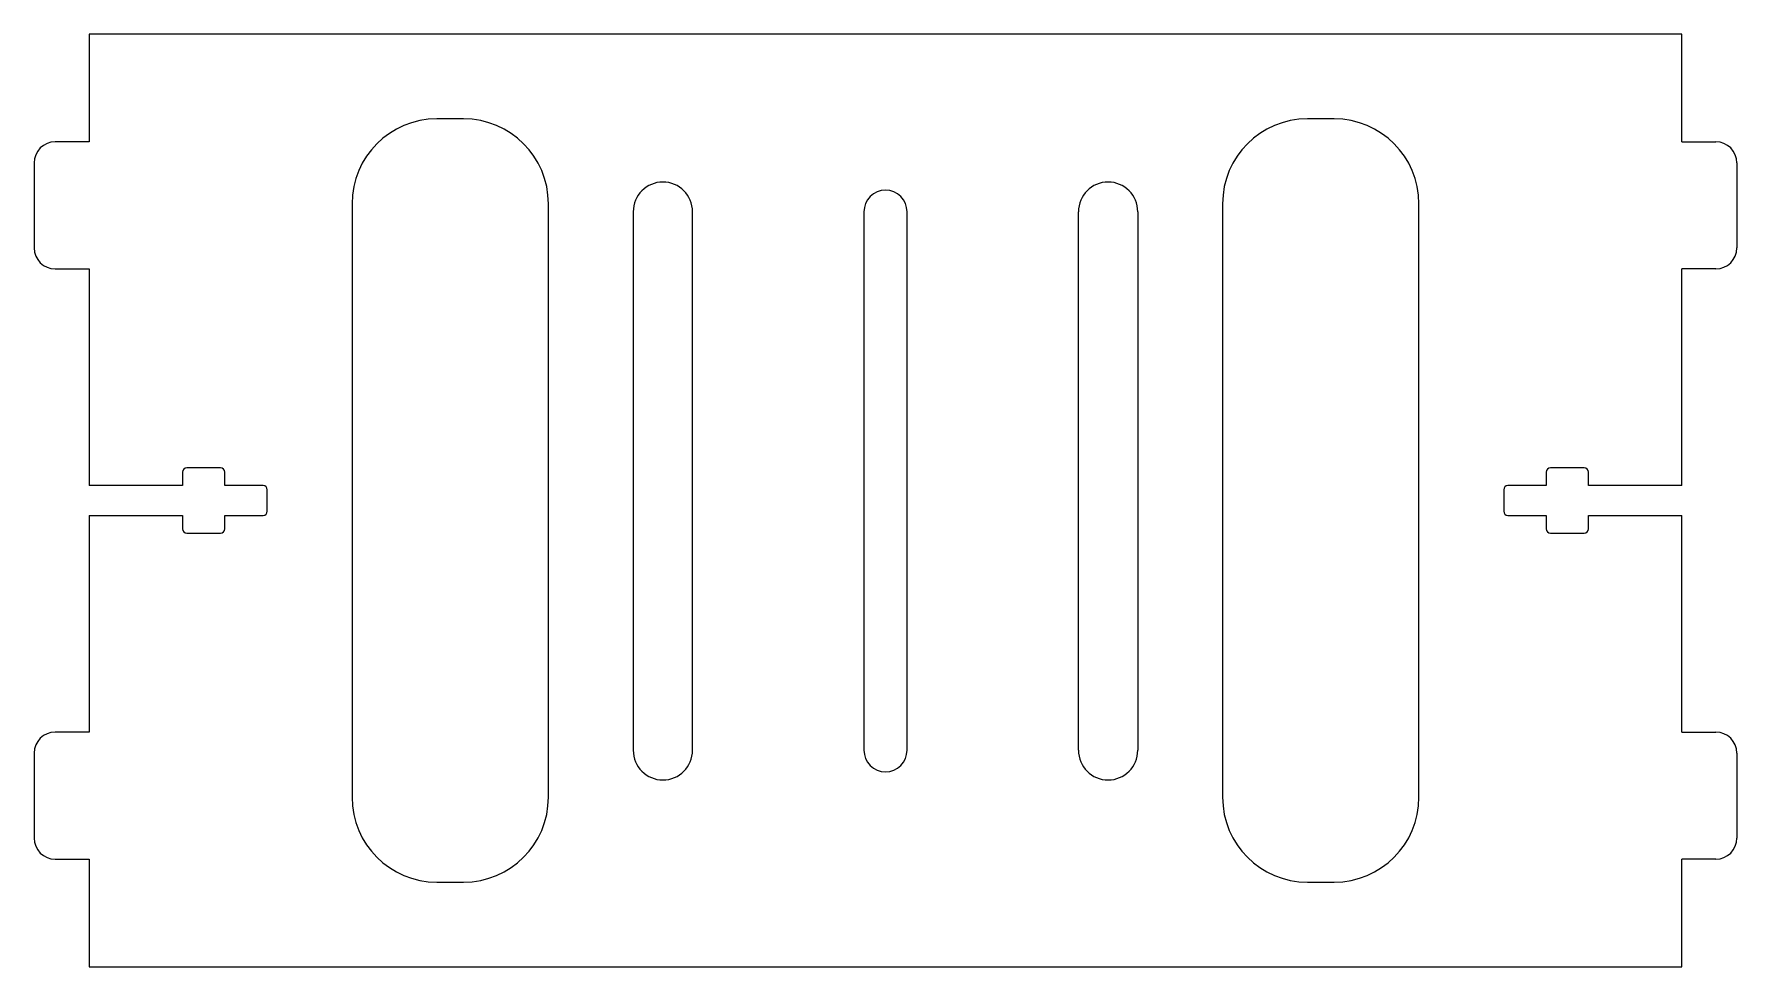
# Model space of a CAD drawing. Header units: millimetres. Extents: x -100 to 100, y -55 to 55.
import ezdxf

# ---------------------------------------------------------------- set-up
doc = ezdxf.new("R2010")
doc.units = ezdxf.units.MM

msp = doc.modelspace()

# ---------------------------------------------------------------- linework, layer by layer
at = {"color": 7, "linetype": 'Continuous', "lineweight": 15}
for p, q in [((93.9, 55), (-93.9, 55)), ((-93.9, 55), (-93.9, 42.3)), ((93.9, 42.3), (93.9, 55)), ((-49.75, 45), (-52.9, 45)), ((52.9, 45), (49.75, 45)), ((-93.9, 42.3), (-97.9, 42.3)), ((93.9, 42.3), (97.9, 42.3)), ((-100.4, 39.8), (-100.4, 29.8)), ((100.4, 39.8), (100.4, 29.8)), ((-62.9, 35), (-62.9, -35)), ((-39.75, -35), (-39.75, 35)), ((39.75, 35), (39.75, -35)), ((62.9, -35), (62.9, 35)), ((-29.75, 34.05), (-29.75, -29.45)), ((-22.75, -29.45), (-22.75, 34.05)), ((-2.54, 34.05), (-2.54, -29.45)), ((2.54, -29.45), (2.54, 34.05)), ((22.75, -29.45), (22.75, 34.05)), ((29.75, 34.05), (29.75, -29.45)), ((-97.9, 27.3), (-93.9, 27.3)), ((-93.9, 27.3), (-93.9, 1.775)), ((97.9, 27.3), (93.9, 27.3)), ((93.9, 1.775), (93.9, 27.3)), ((-82.9, 3.36), (-82.9, 1.775)), ((-78.4, 3.86), (-82.4, 3.86)), ((-77.9, 1.775), (-77.9, 3.36)), ((77.9, 3.36), (77.9, 1.775)), ((82.4, 3.86), (78.4, 3.86)), ((82.9, 1.775), (82.9, 3.36)), ((-82.9, 1.775), (-93.9, 1.775)), ((-73.4, 1.775), (-77.9, 1.775)), ((-72.9, -1.275), (-72.9, 1.275)), ((72.9, 1.275), (72.9, -1.275)), ((77.9, 1.775), (73.4, 1.775)), ((93.9, 1.775), (82.9, 1.775)), ((-93.9, -1.775), (-93.9, -27.3)), ((-93.9, -1.775), (-82.9, -1.775)), ((-82.9, -1.775), (-82.9, -3.36)), ((-77.9, -3.36), (-77.9, -1.775)), ((-77.9, -1.775), (-73.4, -1.775)), ((73.4, -1.775), (77.9, -1.775)), ((77.9, -1.775), (77.9, -3.36)), ((82.9, -3.36), (82.9, -1.775)), ((82.9, -1.775), (93.9, -1.775)), ((93.9, -27.3), (93.9, -1.775)), ((-82.4, -3.86), (-78.4, -3.86)), ((78.4, -3.86), (82.4, -3.86)), ((-93.9, -27.3), (-97.9, -27.3)), ((93.9, -27.3), (97.9, -27.3)), ((-100.4, -29.8), (-100.4, -39.8)), ((100.4, -29.8), (100.4, -39.8)), ((-97.9, -42.3), (-93.9, -42.3)), ((-93.9, -42.3), (-93.9, -55)), ((97.9, -42.3), (93.9, -42.3)), ((93.9, -55), (93.9, -42.3)), ((-52.9, -45), (-49.75, -45)), ((49.75, -45), (52.9, -45)), ((-93.9, -55), (93.9, -55))]:
    msp.add_line(p, q, dxfattribs=at)
for centre, radius, start, end in [((-52.9, 35), 10, 90, 180), ((-49.75, 35), 10, 0, 90), ((49.75, 35), 10, 90, 180), ((52.9, 35), 10, 0, 90), ((-97.9, 39.8), 2.5, 90, 180), ((97.9, 39.8), 2.5, 0, 90), ((-26.25, 34.05), 3.5, 0, 180), ((0, 34.05), 2.54, 0, 180), ((26.25, 34.05), 3.5, 0, 180), ((-97.9, 29.8), 2.5, 180, 270), ((97.9, 29.8), 2.5, 270, 0), ((-82.4, 3.36), 0.5, 90, 180), ((-78.4, 3.36), 0.5, 0, 90), ((78.4, 3.36), 0.5, 90, 180), ((82.4, 3.36), 0.5, 0, 90), ((-73.4, 1.275), 0.5, 0, 90), ((73.4, 1.275), 0.5, 90, 180), ((-73.4, -1.275), 0.5, 270, 0), ((73.4, -1.275), 0.5, 180, 270), ((-82.4, -3.36), 0.5, 180, 270), ((-78.4, -3.36), 0.5, 270, 360), ((78.4, -3.36), 0.5, 180, 270), ((82.4, -3.36), 0.5, 270, 360), ((-97.9, -29.8), 2.5, 90, 180), ((97.9, -29.8), 2.5, 0, 90), ((-26.25, -29.45), 3.5, 180, 0), ((0, -29.45), 2.54, 180, 0), ((26.25, -29.45), 3.5, 180, 0), ((-52.9, -35), 10, 180, 270), ((-49.75, -35), 10, 270, 0), ((49.75, -35), 10, 180, 270), ((52.9, -35), 10, 270, 0), ((-97.9, -39.8), 2.5, 180, 270), ((97.9, -39.8), 2.5, 270, 0)]:
    msp.add_arc(centre, radius, start, end, dxfattribs=at)

doc.saveas('drawing.dxf')
